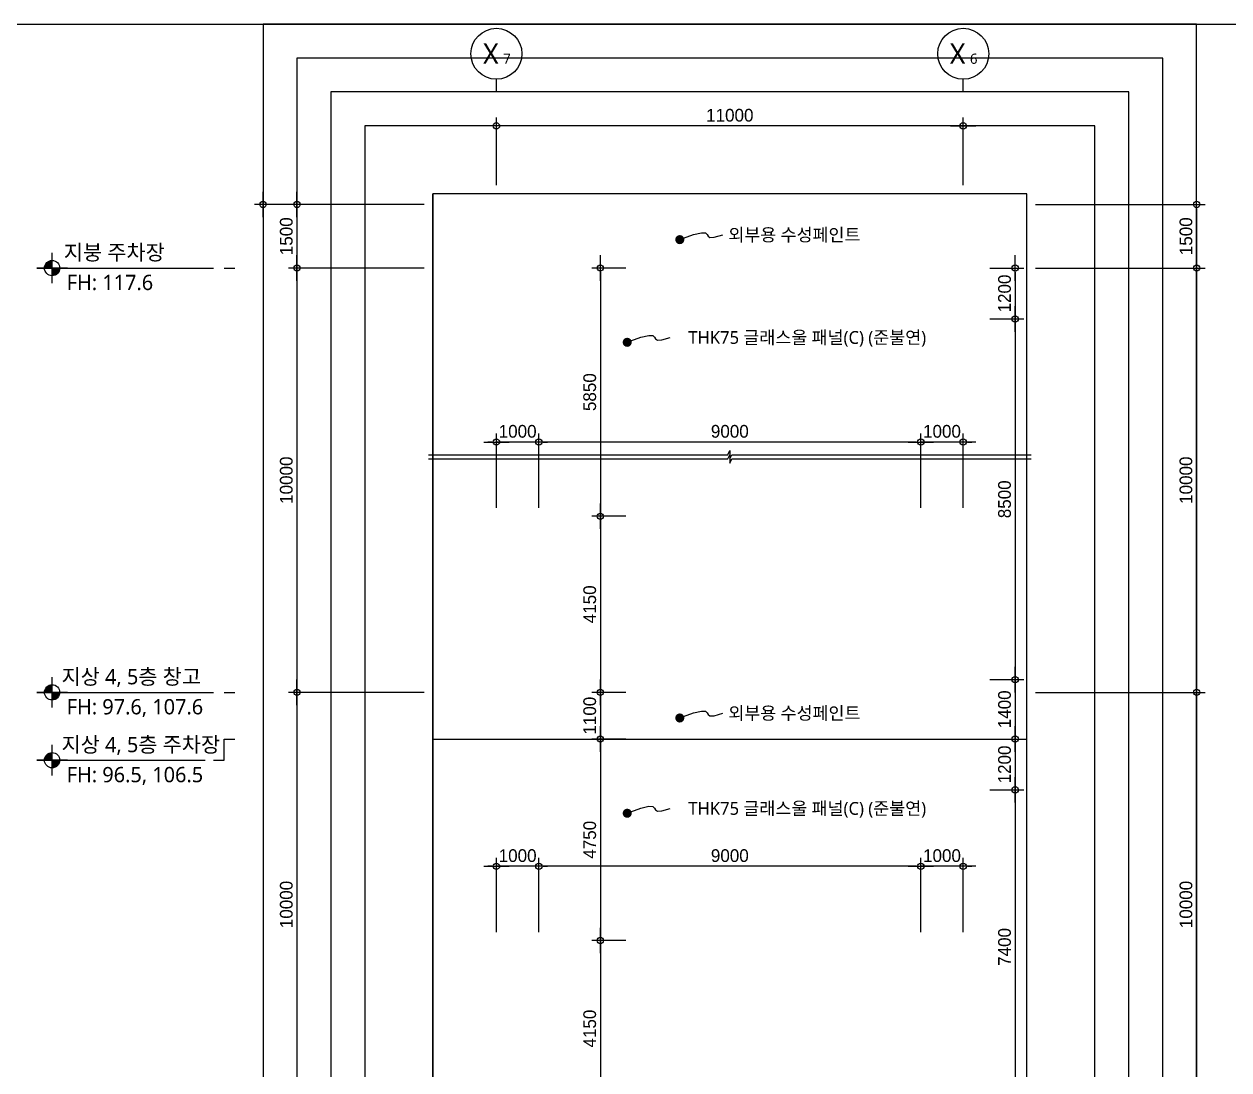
# Model space of a CAD drawing. Header units: millimetres. Extents: x 43197023 to 43466355, y 1341521 to 1420690.
# Drawn here: x 43395993 to 43424384, y 1396041 to 1420690 of the extents above; entities that cross this region are included whole.
import ezdxf
from ezdxf.enums import TextEntityAlignment as Align

# ---------------------------------------------------------------- set-up
doc = ezdxf.new("R2010")
doc.units = ezdxf.units.MM
doc.header["$LTSCALE"] = 1000
doc.header["$MEASUREMENT"] = 0
doc.header["$PDSIZE"] = -10
doc.layers.get('0').update_dxf_attribs({"linetype": 'CONTINUOUS'})
doc.layers.get('Defpoints').update_dxf_attribs({"color": 171, "linetype": 'CONTINUOUS'})
for name, color, linetype in [('cen', 1, 'CONTINUOUS'), ('LED', 7, 'CONTINUOUS'), ('NDIM', 7, 'CONTINUOUS'), ('SYM', 7, 'CONTINUOUS'), ('SYM(AXIS)', 7, 'CONTINUOUS'), ('TEXT(AXIS)', 2, 'CONTINUOUS'), ('TEXT(MIN)', 7, 'CONTINUOUS')]:
    doc.layers.add(name, color=color, linetype=linetype)
doc.styles.add('CGS', font='cgse', dxfattribs={"bigfont": 'cgs'})
doc.styles.add('나눔바른고딕', font='NanumBarunGothic.ttf')
doc.dimstyles.new('NDIM 1200', dxfattribs={"dimscale": 500, "dimtxt": 3, "dimasz": 1, "dimexe": 2, "dimexo": 2, "dimgap": 1, "dimtad": 1, "dimdec": 0, "dimdsep": 46, "dimtxsty": 'CGS', "dimblk": 'DOT0', "dimcen": 1, "dimdle": 8, "dimclrd": 2, "dimclre": 2, "dimclrt": 2, "dimadec": 0, "dimazin": 0, "dimtfac": 1, "dimtdec": 0, "dimtix": 1, "dimtmove": 2, "dimatfit": 3, "dimldrblk": 'DOT0', "dimfxl": 1, "dimtolj": 1, "dimtzin": 0, "dimlwd": -1, "dimlwe": -1, "dimarcsym": 0})

# ---------------------------------------------------------------- blocks, each defined once
blk = doc.blocks.new('A$C19853FC8')
at = {"layer": 'SYM'}
for p, q in [((1800, 0), (1800, 3600)), ((3600, 1800), (0, 1800))]:
    blk.add_line(p, q, dxfattribs=at)
blk.add_circle((1800, 1800), 900, dxfattribs=at)
for points in [[(900, 1800), (1800, 2700), (914, 1959), (1643, 2686)], [(914, 1959), (1643, 2686), (954, 2112), (1492, 2646)], [(954, 2112), (1492, 2646), (1025, 2260), (1346, 2576)], [(1025, 2260), (1346, 2576), (1109, 2378), (1222, 2491)], [(1800, 900), (2700, 1800), (1959, 914), (2686, 1643)], [(1959, 914), (2686, 1643), (2112, 954), (2646, 1492)], [(2112, 954), (2646, 1492), (2260, 1025), (2576, 1346)], [(2260, 1025), (2576, 1346), (2378, 1109), (2491, 1222)]]:
    blk.add_solid(points, dxfattribs=at)
at = {"layer": 'SYM', "linetype": 'Continuous'}
for points in [[(1800, 2700), (1800, 1800), (900, 1800)], [(2700, 1800), (1800, 900), (1800, 1800)]]:
    blk.add_solid(points, dxfattribs=at)
blk = doc.blocks.new('DOT0')
blk.add_line((-3, 0), (3, 0))
at = {"color": 6}
blk.add_circle((0, 0), 0.75, dxfattribs=at)
blk = doc.blocks.new('*D46')
at = {"layer": 'Defpoints', "color": 0, "ltscale": 0.4, "transparency": 16777216}
for p in [(43407123, 1418290), (43407123, 1416690), (43418123, 1416690)]:
    blk.add_point(p, dxfattribs=at)
at = {"layer": 'NDIM', "ltscale": 0.4, "transparency": 16777216}
for p, q in [((43407123, 1416890), (43407123, 1418490)), ((43418123, 1416890), (43418123, 1418490)), ((43418023, 1418290), (43407223, 1418290))]:
    blk.add_line(p, q, dxfattribs=at)
at = {"layer": 'NDIM', "ltscale": 0.4, "transparency": 16777216, "xscale": 100, "yscale": 100, "zscale": 100, "rotation": 180}
blk.add_blockref('DOT0', (43407123, 1418290), dxfattribs=at)
at = {"layer": 'NDIM', "ltscale": 0.4, "transparency": 16777216, "xscale": 100, "yscale": 100, "zscale": 100}
blk.add_blockref('DOT0', (43418123, 1418290), dxfattribs=at)
at = {"layer": 'NDIM', "ltscale": 0.4, "transparency": 16777216, "insert": (43412623, 1418540), "char_height": 300, "attachment_point": 5, "style": 'CGS'}
blk.add_mtext('\\A1;11000', dxfattribs=at)
blk = doc.blocks.new('A$C2F20087E')
at = {"layer": 'SYM(AXIS)'}
blk.add_line((600, 0), (600, 300), dxfattribs=at)
blk.add_circle((600, 900), 600, dxfattribs=at)
blk = doc.blocks.new('*D153')
at = {"layer": 'Defpoints', "color": 0, "ltscale": 0.4, "transparency": 16777216}
for p in [(43405623, 1416440), (43401623, 1373840), (43405623, 1373840)]:
    blk.add_point(p, dxfattribs=at)
at = {"layer": 'NDIM', "ltscale": 0.4, "transparency": 16777216}
for p, q in [((43405423, 1416440), (43401423, 1416440)), ((43401623, 1416340), (43401623, 1373940)), ((43405423, 1373840), (43401423, 1373840))]:
    blk.add_line(p, q, dxfattribs=at)
at = {"layer": 'NDIM', "ltscale": 0.4, "transparency": 16777216, "xscale": 100, "yscale": 100, "zscale": 100}
for p, rotation in [((43401623, 1416440), 90), ((43401623, 1373840), 270)]:
    blk.add_blockref('DOT0', p, dxfattribs=dict(at, rotation=rotation))
at = {"layer": 'NDIM', "ltscale": 0.4, "transparency": 16777216, "insert": (43401373, 1395140), "char_height": 300, "attachment_point": 5, "rotation": 90, "style": 'CGS'}
blk.add_mtext('\\A1;52600', dxfattribs=at)
blk = doc.blocks.new('*D156')
at = {"layer": 'Defpoints', "color": 0, "ltscale": 0.4, "transparency": 16777216}
for p in [(43405623, 1404940), (43402423, 1394940), (43405623, 1394940)]:
    blk.add_point(p, dxfattribs=at)
at = {"layer": 'NDIM', "ltscale": 0.4, "transparency": 16777216}
for p, q in [((43405423, 1404940), (43402223, 1404940)), ((43402423, 1404840), (43402423, 1395040)), ((43405423, 1394940), (43402223, 1394940))]:
    blk.add_line(p, q, dxfattribs=at)
at = {"layer": 'NDIM', "ltscale": 0.4, "transparency": 16777216, "xscale": 100, "yscale": 100, "zscale": 100}
for p, rotation in [((43402423, 1404940), 90), ((43402423, 1394940), 270)]:
    blk.add_blockref('DOT0', p, dxfattribs=dict(at, rotation=rotation))
at = {"layer": 'NDIM', "ltscale": 0.4, "transparency": 16777216, "insert": (43402173, 1399940), "char_height": 300, "attachment_point": 5, "rotation": 90, "style": 'CGS'}
blk.add_mtext('\\A1;10000', dxfattribs=at)
blk = doc.blocks.new('*D157')
at = {"layer": 'Defpoints', "color": 0, "ltscale": 0.4, "transparency": 16777216}
for p in [(43405623, 1414940), (43402423, 1404940), (43405623, 1404940)]:
    blk.add_point(p, dxfattribs=at)
at = {"layer": 'NDIM', "ltscale": 0.4, "transparency": 16777216}
for p, q in [((43405423, 1414940), (43402223, 1414940)), ((43402423, 1414840), (43402423, 1405040)), ((43405423, 1404940), (43402223, 1404940))]:
    blk.add_line(p, q, dxfattribs=at)
at = {"layer": 'NDIM', "ltscale": 0.4, "transparency": 16777216, "xscale": 100, "yscale": 100, "zscale": 100}
for p, rotation in [((43402423, 1414940), 90), ((43402423, 1404940), 270)]:
    blk.add_blockref('DOT0', p, dxfattribs=dict(at, rotation=rotation))
at = {"layer": 'NDIM', "ltscale": 0.4, "transparency": 16777216, "insert": (43402173, 1409940), "char_height": 300, "attachment_point": 5, "rotation": 90, "style": 'CGS'}
blk.add_mtext('\\A1;10000', dxfattribs=at)
blk = doc.blocks.new('*D159')
at = {"layer": 'Defpoints', "color": 0, "ltscale": 0.4, "transparency": 16777216}
for p in [(43405623, 1416440), (43402423, 1414940), (43405623, 1414940)]:
    blk.add_point(p, dxfattribs=at)
at = {"layer": 'NDIM', "ltscale": 0.4, "transparency": 16777216}
for p, q in [((43405423, 1416440), (43402223, 1416440)), ((43402423, 1416340), (43402423, 1415040)), ((43405423, 1414940), (43402223, 1414940))]:
    blk.add_line(p, q, dxfattribs=at)
at = {"layer": 'NDIM', "ltscale": 0.4, "transparency": 16777216, "xscale": 100, "yscale": 100, "zscale": 100}
for p, rotation in [((43402423, 1416440), 90), ((43402423, 1414940), 270)]:
    blk.add_blockref('DOT0', p, dxfattribs=dict(at, rotation=rotation))
at = {"layer": 'NDIM', "ltscale": 0.4, "transparency": 16777216, "insert": (43402173, 1415690), "char_height": 300, "attachment_point": 5, "rotation": 90, "style": 'CGS'}
blk.add_mtext('\\A1;1500', dxfattribs=at)
blk = doc.blocks.new('*D216')
at = {"layer": 'Defpoints', "color": 0, "ltscale": 0.4, "transparency": 16777216}
for p in [(43408123, 1400840), (43408123, 1399090), (43417123, 1399090)]:
    blk.add_point(p, dxfattribs=at)
at = {"layer": 'NDIM', "ltscale": 0.4, "transparency": 16777216}
for p, q in [((43408123, 1399290), (43408123, 1401040)), ((43417023, 1400840), (43408223, 1400840)), ((43417123, 1399290), (43417123, 1401040))]:
    blk.add_line(p, q, dxfattribs=at)
at = {"layer": 'NDIM', "ltscale": 0.4, "transparency": 16777216, "xscale": 100, "yscale": 100, "zscale": 100, "rotation": 180}
blk.add_blockref('DOT0', (43408123, 1400840), dxfattribs=at)
at = {"layer": 'NDIM', "ltscale": 0.4, "transparency": 16777216, "xscale": 100, "yscale": 100, "zscale": 100}
blk.add_blockref('DOT0', (43417123, 1400840), dxfattribs=at)
at = {"layer": 'NDIM', "ltscale": 0.4, "transparency": 16777216, "insert": (43412623, 1401090), "char_height": 300, "attachment_point": 5, "style": 'CGS'}
blk.add_mtext('\\A1;9000', dxfattribs=at)
blk = doc.blocks.new('*D217')
at = {"layer": 'Defpoints', "color": 0, "ltscale": 0.4, "transparency": 16777216}
for p in [(43417123, 1400840), (43417123, 1399090), (43418123, 1399090)]:
    blk.add_point(p, dxfattribs=at)
at = {"layer": 'NDIM', "ltscale": 0.4, "transparency": 16777216}
for p, q in [((43417023, 1400840), (43416923, 1400840)), ((43417123, 1399290), (43417123, 1401040)), ((43418123, 1400840), (43417123, 1400840)), ((43418123, 1399290), (43418123, 1401040)), ((43418223, 1400840), (43418323, 1400840))]:
    blk.add_line(p, q, dxfattribs=at)
at = {"layer": 'NDIM', "ltscale": 0.4, "transparency": 16777216, "xscale": 100, "yscale": 100, "zscale": 100}
blk.add_blockref('DOT0', (43417123, 1400840), dxfattribs=at)
at = {"layer": 'NDIM', "ltscale": 0.4, "transparency": 16777216, "xscale": 100, "yscale": 100, "zscale": 100, "rotation": 180}
blk.add_blockref('DOT0', (43418123, 1400840), dxfattribs=at)
at = {"layer": 'NDIM', "ltscale": 0.4, "transparency": 16777216, "insert": (43417623, 1401090), "char_height": 300, "attachment_point": 5, "style": 'CGS'}
blk.add_mtext('\\A1;1000', dxfattribs=at)
blk = doc.blocks.new('*D218')
at = {"layer": 'Defpoints', "color": 0, "ltscale": 0.4, "transparency": 16777216}
for p in [(43407123, 1400840), (43407123, 1399090), (43408123, 1399090)]:
    blk.add_point(p, dxfattribs=at)
at = {"layer": 'NDIM', "ltscale": 0.4, "transparency": 16777216}
for p, q in [((43407023, 1400840), (43406923, 1400840)), ((43407123, 1399290), (43407123, 1401040)), ((43408123, 1400840), (43407123, 1400840)), ((43408123, 1399290), (43408123, 1401040)), ((43408223, 1400840), (43408323, 1400840))]:
    blk.add_line(p, q, dxfattribs=at)
at = {"layer": 'NDIM', "ltscale": 0.4, "transparency": 16777216, "xscale": 100, "yscale": 100, "zscale": 100}
blk.add_blockref('DOT0', (43407123, 1400840), dxfattribs=at)
at = {"layer": 'NDIM', "ltscale": 0.4, "transparency": 16777216, "xscale": 100, "yscale": 100, "zscale": 100, "rotation": 180}
blk.add_blockref('DOT0', (43408123, 1400840), dxfattribs=at)
at = {"layer": 'NDIM', "ltscale": 0.4, "transparency": 16777216, "insert": (43407623, 1401090), "char_height": 300, "attachment_point": 5, "style": 'CGS'}
blk.add_mtext('\\A1;1000', dxfattribs=at)
blk = doc.blocks.new('*D219')
at = {"layer": 'Defpoints', "color": 0, "ltscale": 0.4, "transparency": 16777216}
for p in [(43410373, 1399090), (43409573, 1394940), (43410373, 1394940)]:
    blk.add_point(p, dxfattribs=at)
at = {"layer": 'NDIM', "ltscale": 0.4, "transparency": 16777216}
for p, q in [((43410173, 1399090), (43409373, 1399090)), ((43409573, 1398990), (43409573, 1395040)), ((43410173, 1394940), (43409373, 1394940))]:
    blk.add_line(p, q, dxfattribs=at)
at = {"layer": 'NDIM', "ltscale": 0.4, "transparency": 16777216, "xscale": 100, "yscale": 100, "zscale": 100}
for p, rotation in [((43409573, 1399090), 90), ((43409573, 1394940), 270)]:
    blk.add_blockref('DOT0', p, dxfattribs=dict(at, rotation=rotation))
at = {"layer": 'NDIM', "ltscale": 0.4, "transparency": 16777216, "insert": (43409323, 1397015), "char_height": 300, "attachment_point": 5, "rotation": 90, "style": 'CGS'}
blk.add_mtext('\\A1;4150', dxfattribs=at)
blk = doc.blocks.new('*D220')
at = {"layer": 'Defpoints', "color": 0, "ltscale": 0.4, "transparency": 16777216}
for p in [(43410373, 1403840), (43409573, 1399090), (43410373, 1399090)]:
    blk.add_point(p, dxfattribs=at)
at = {"layer": 'NDIM', "ltscale": 0.4, "transparency": 16777216}
for p, q in [((43410173, 1403840), (43409373, 1403840)), ((43409573, 1403740), (43409573, 1399190)), ((43410173, 1399090), (43409373, 1399090))]:
    blk.add_line(p, q, dxfattribs=at)
at = {"layer": 'NDIM', "ltscale": 0.4, "transparency": 16777216, "xscale": 100, "yscale": 100, "zscale": 100}
for p, rotation in [((43409573, 1403840), 90), ((43409573, 1399090), 270)]:
    blk.add_blockref('DOT0', p, dxfattribs=dict(at, rotation=rotation))
at = {"layer": 'NDIM', "ltscale": 0.4, "transparency": 16777216, "insert": (43409323, 1401465), "char_height": 300, "attachment_point": 5, "rotation": 90, "style": 'CGS'}
blk.add_mtext('\\A1;4750', dxfattribs=at)
blk = doc.blocks.new('*D222')
at = {"layer": 'Defpoints', "color": 0, "ltscale": 0.4, "transparency": 16777216}
for p in [(43408123, 1410840), (43408123, 1409090), (43417123, 1409090)]:
    blk.add_point(p, dxfattribs=at)
at = {"layer": 'NDIM', "ltscale": 0.4, "transparency": 16777216}
for p, q in [((43408123, 1409290), (43408123, 1411040)), ((43417023, 1410840), (43408223, 1410840)), ((43417123, 1409290), (43417123, 1411040))]:
    blk.add_line(p, q, dxfattribs=at)
at = {"layer": 'NDIM', "ltscale": 0.4, "transparency": 16777216, "xscale": 100, "yscale": 100, "zscale": 100, "rotation": 180}
blk.add_blockref('DOT0', (43408123, 1410840), dxfattribs=at)
at = {"layer": 'NDIM', "ltscale": 0.4, "transparency": 16777216, "xscale": 100, "yscale": 100, "zscale": 100}
blk.add_blockref('DOT0', (43417123, 1410840), dxfattribs=at)
at = {"layer": 'NDIM', "ltscale": 0.4, "transparency": 16777216, "insert": (43412623, 1411090), "char_height": 300, "attachment_point": 5, "style": 'CGS'}
blk.add_mtext('\\A1;9000', dxfattribs=at)
blk = doc.blocks.new('*D223')
at = {"layer": 'Defpoints', "color": 0, "ltscale": 0.4, "transparency": 16777216}
for p in [(43417123, 1410840), (43417123, 1409090), (43418123, 1409090)]:
    blk.add_point(p, dxfattribs=at)
at = {"layer": 'NDIM', "ltscale": 0.4, "transparency": 16777216}
for p, q in [((43417023, 1410840), (43416923, 1410840)), ((43417123, 1409290), (43417123, 1411040)), ((43418123, 1410840), (43417123, 1410840)), ((43418123, 1409290), (43418123, 1411040)), ((43418223, 1410840), (43418323, 1410840))]:
    blk.add_line(p, q, dxfattribs=at)
at = {"layer": 'NDIM', "ltscale": 0.4, "transparency": 16777216, "xscale": 100, "yscale": 100, "zscale": 100}
blk.add_blockref('DOT0', (43417123, 1410840), dxfattribs=at)
at = {"layer": 'NDIM', "ltscale": 0.4, "transparency": 16777216, "xscale": 100, "yscale": 100, "zscale": 100, "rotation": 180}
blk.add_blockref('DOT0', (43418123, 1410840), dxfattribs=at)
at = {"layer": 'NDIM', "ltscale": 0.4, "transparency": 16777216, "insert": (43417623, 1411090), "char_height": 300, "attachment_point": 5, "style": 'CGS'}
blk.add_mtext('\\A1;1000', dxfattribs=at)
blk = doc.blocks.new('*D224')
at = {"layer": 'Defpoints', "color": 0, "ltscale": 0.4, "transparency": 16777216}
for p in [(43407123, 1410840), (43407123, 1409090), (43408123, 1409090)]:
    blk.add_point(p, dxfattribs=at)
at = {"layer": 'NDIM', "ltscale": 0.4, "transparency": 16777216}
for p, q in [((43407023, 1410840), (43406923, 1410840)), ((43407123, 1409290), (43407123, 1411040)), ((43408123, 1410840), (43407123, 1410840)), ((43408123, 1409290), (43408123, 1411040)), ((43408223, 1410840), (43408323, 1410840))]:
    blk.add_line(p, q, dxfattribs=at)
at = {"layer": 'NDIM', "ltscale": 0.4, "transparency": 16777216, "xscale": 100, "yscale": 100, "zscale": 100}
blk.add_blockref('DOT0', (43407123, 1410840), dxfattribs=at)
at = {"layer": 'NDIM', "ltscale": 0.4, "transparency": 16777216, "xscale": 100, "yscale": 100, "zscale": 100, "rotation": 180}
blk.add_blockref('DOT0', (43408123, 1410840), dxfattribs=at)
at = {"layer": 'NDIM', "ltscale": 0.4, "transparency": 16777216, "insert": (43407623, 1411090), "char_height": 300, "attachment_point": 5, "style": 'CGS'}
blk.add_mtext('\\A1;1000', dxfattribs=at)
blk = doc.blocks.new('*D225')
at = {"layer": 'Defpoints', "color": 0, "ltscale": 0.4, "transparency": 16777216}
for p in [(43410373, 1409090), (43409573, 1404940), (43410373, 1404940)]:
    blk.add_point(p, dxfattribs=at)
at = {"layer": 'NDIM', "ltscale": 0.4, "transparency": 16777216}
for p, q in [((43410173, 1409090), (43409373, 1409090)), ((43409573, 1408990), (43409573, 1405040)), ((43410173, 1404940), (43409373, 1404940))]:
    blk.add_line(p, q, dxfattribs=at)
at = {"layer": 'NDIM', "ltscale": 0.4, "transparency": 16777216, "xscale": 100, "yscale": 100, "zscale": 100}
for p, rotation in [((43409573, 1409090), 90), ((43409573, 1404940), 270)]:
    blk.add_blockref('DOT0', p, dxfattribs=dict(at, rotation=rotation))
at = {"layer": 'NDIM', "ltscale": 0.4, "transparency": 16777216, "insert": (43409323, 1407015), "char_height": 300, "attachment_point": 5, "rotation": 90, "style": 'CGS'}
blk.add_mtext('\\A1;4150', dxfattribs=at)
blk = doc.blocks.new('*D226')
at = {"layer": 'Defpoints', "color": 0, "ltscale": 0.4, "transparency": 16777216}
for p in [(43410373, 1414940), (43409573, 1409090), (43410373, 1409090)]:
    blk.add_point(p, dxfattribs=at)
at = {"layer": 'NDIM', "ltscale": 0.4, "transparency": 16777216}
for p, q in [((43410173, 1414940), (43409373, 1414940)), ((43409573, 1414840), (43409573, 1409190)), ((43410173, 1409090), (43409373, 1409090))]:
    blk.add_line(p, q, dxfattribs=at)
at = {"layer": 'NDIM', "ltscale": 0.4, "transparency": 16777216, "xscale": 100, "yscale": 100, "zscale": 100}
for p, rotation in [((43409573, 1414940), 90), ((43409573, 1409090), 270)]:
    blk.add_blockref('DOT0', p, dxfattribs=dict(at, rotation=rotation))
at = {"layer": 'NDIM', "ltscale": 0.4, "transparency": 16777216, "insert": (43409323, 1412015), "char_height": 300, "attachment_point": 5, "rotation": 90, "style": 'CGS'}
blk.add_mtext('\\A1;5850', dxfattribs=at)
blk = doc.blocks.new('*D227')
at = {"layer": 'Defpoints', "color": 0, "ltscale": 0.4, "transparency": 16777216}
for p in [(43410373, 1404940), (43409573, 1403840), (43410373, 1403840)]:
    blk.add_point(p, dxfattribs=at)
at = {"layer": 'NDIM', "ltscale": 0.4, "transparency": 16777216}
for p, q in [((43410173, 1404940), (43409373, 1404940)), ((43409573, 1404840), (43409573, 1403940)), ((43410173, 1403840), (43409373, 1403840))]:
    blk.add_line(p, q, dxfattribs=at)
at = {"layer": 'NDIM', "ltscale": 0.4, "transparency": 16777216, "xscale": 100, "yscale": 100, "zscale": 100}
for p, rotation in [((43409573, 1404940), 90), ((43409573, 1403840), 270)]:
    blk.add_blockref('DOT0', p, dxfattribs=dict(at, rotation=rotation))
at = {"layer": 'NDIM', "ltscale": 0.4, "transparency": 16777216, "insert": (43409323, 1404390), "char_height": 300, "attachment_point": 5, "rotation": 90, "style": 'CGS'}
blk.add_mtext('\\A1;1100', dxfattribs=at)
blk = doc.blocks.new('*D230')
at = {"layer": 'Defpoints', "color": 0, "ltscale": 0.4, "transparency": 16777216}
for p in [(43419623, 1404940), (43419623, 1394940), (43423623, 1394940)]:
    blk.add_point(p, dxfattribs=at)
at = {"layer": 'NDIM', "ltscale": 0.4, "transparency": 16777216}
for p, q in [((43419823, 1404940), (43423823, 1404940)), ((43423623, 1404840), (43423623, 1395040)), ((43419823, 1394940), (43423823, 1394940))]:
    blk.add_line(p, q, dxfattribs=at)
at = {"layer": 'NDIM', "ltscale": 0.4, "transparency": 16777216, "xscale": 100, "yscale": 100, "zscale": 100}
for p, rotation in [((43423623, 1404940), 90), ((43423623, 1394940), 270)]:
    blk.add_blockref('DOT0', p, dxfattribs=dict(at, rotation=rotation))
at = {"layer": 'NDIM', "ltscale": 0.4, "transparency": 16777216, "insert": (43423373, 1399940), "char_height": 300, "attachment_point": 5, "rotation": 90, "style": 'CGS'}
blk.add_mtext('\\A1;10000', dxfattribs=at)
blk = doc.blocks.new('*D231')
at = {"layer": 'Defpoints', "color": 0, "ltscale": 0.4, "transparency": 16777216}
for p in [(43419623, 1414940), (43419623, 1404940), (43423623, 1404940)]:
    blk.add_point(p, dxfattribs=at)
at = {"layer": 'NDIM', "ltscale": 0.4, "transparency": 16777216}
for p, q in [((43419823, 1414940), (43423823, 1414940)), ((43423623, 1414840), (43423623, 1405040)), ((43419823, 1404940), (43423823, 1404940))]:
    blk.add_line(p, q, dxfattribs=at)
at = {"layer": 'NDIM', "ltscale": 0.4, "transparency": 16777216, "xscale": 100, "yscale": 100, "zscale": 100}
for p, rotation in [((43423623, 1414940), 90), ((43423623, 1404940), 270)]:
    blk.add_blockref('DOT0', p, dxfattribs=dict(at, rotation=rotation))
at = {"layer": 'NDIM', "ltscale": 0.4, "transparency": 16777216, "insert": (43423373, 1409940), "char_height": 300, "attachment_point": 5, "rotation": 90, "style": 'CGS'}
blk.add_mtext('\\A1;10000', dxfattribs=at)
blk = doc.blocks.new('*D233')
at = {"layer": 'Defpoints', "color": 0, "ltscale": 0.4, "transparency": 16777216}
for p in [(43419623, 1416440), (43419623, 1414940), (43423623, 1414940)]:
    blk.add_point(p, dxfattribs=at)
at = {"layer": 'NDIM', "ltscale": 0.4, "transparency": 16777216}
for p, q in [((43419823, 1416440), (43423823, 1416440)), ((43423623, 1416340), (43423623, 1415040)), ((43419823, 1414940), (43423823, 1414940))]:
    blk.add_line(p, q, dxfattribs=at)
at = {"layer": 'NDIM', "ltscale": 0.4, "transparency": 16777216, "xscale": 100, "yscale": 100, "zscale": 100}
for p, rotation in [((43423623, 1416440), 90), ((43423623, 1414940), 270)]:
    blk.add_blockref('DOT0', p, dxfattribs=dict(at, rotation=rotation))
at = {"layer": 'NDIM', "ltscale": 0.4, "transparency": 16777216, "insert": (43423373, 1415690), "char_height": 300, "attachment_point": 5, "rotation": 90, "style": 'CGS'}
blk.add_mtext('\\A1;1500', dxfattribs=at)
blk = doc.blocks.new('*D252')
at = {"layer": 'Defpoints', "color": 0, "ltscale": 0.4, "transparency": 16777216}
for p in [(43418548, 1405240), (43418548, 1403840), (43419348, 1403840)]:
    blk.add_point(p, dxfattribs=at)
at = {"layer": 'NDIM', "ltscale": 0.4, "transparency": 16777216}
for p, q in [((43418748, 1405240), (43419548, 1405240)), ((43419348, 1405140), (43419348, 1403940)), ((43418748, 1403840), (43419548, 1403840))]:
    blk.add_line(p, q, dxfattribs=at)
at = {"layer": 'NDIM', "ltscale": 0.4, "transparency": 16777216, "xscale": 100, "yscale": 100, "zscale": 100}
for p, rotation in [((43419348, 1405240), 90), ((43419348, 1403840), 270)]:
    blk.add_blockref('DOT0', p, dxfattribs=dict(at, rotation=rotation))
at = {"layer": 'NDIM', "ltscale": 0.4, "transparency": 16777216, "insert": (43419098, 1404540), "char_height": 300, "attachment_point": 5, "rotation": 90, "style": 'CGS'}
blk.add_mtext('\\A1;1400', dxfattribs=at)
blk = doc.blocks.new('*D253')
at = {"layer": 'Defpoints', "color": 0, "ltscale": 0.4, "transparency": 16777216}
for p in [(43418548, 1413740), (43418548, 1405240), (43419348, 1405240)]:
    blk.add_point(p, dxfattribs=at)
at = {"layer": 'NDIM', "ltscale": 0.4, "transparency": 16777216}
for p, q in [((43418748, 1413740), (43419548, 1413740)), ((43419348, 1413640), (43419348, 1405340)), ((43418748, 1405240), (43419548, 1405240))]:
    blk.add_line(p, q, dxfattribs=at)
at = {"layer": 'NDIM', "ltscale": 0.4, "transparency": 16777216, "xscale": 100, "yscale": 100, "zscale": 100}
for p, rotation in [((43419348, 1413740), 90), ((43419348, 1405240), 270)]:
    blk.add_blockref('DOT0', p, dxfattribs=dict(at, rotation=rotation))
at = {"layer": 'NDIM', "ltscale": 0.4, "transparency": 16777216, "insert": (43419098, 1409490), "char_height": 300, "attachment_point": 5, "rotation": 90, "style": 'CGS'}
blk.add_mtext('\\A1;8500', dxfattribs=at)
blk = doc.blocks.new('*D254')
at = {"layer": 'Defpoints', "color": 0, "ltscale": 0.4, "transparency": 16777216}
for p in [(43418548, 1414940), (43418548, 1413740), (43419348, 1413740)]:
    blk.add_point(p, dxfattribs=at)
at = {"layer": 'NDIM', "ltscale": 0.4, "transparency": 16777216}
for p, q in [((43418748, 1414940), (43419548, 1414940)), ((43419348, 1414840), (43419348, 1413840)), ((43418748, 1413740), (43419548, 1413740))]:
    blk.add_line(p, q, dxfattribs=at)
at = {"layer": 'NDIM', "ltscale": 0.4, "transparency": 16777216, "xscale": 100, "yscale": 100, "zscale": 100}
for p, rotation in [((43419348, 1414940), 90), ((43419348, 1413740), 270)]:
    blk.add_blockref('DOT0', p, dxfattribs=dict(at, rotation=rotation))
at = {"layer": 'NDIM', "ltscale": 0.4, "transparency": 16777216, "insert": (43419098, 1414340), "char_height": 300, "attachment_point": 5, "rotation": 90, "style": 'CGS'}
blk.add_mtext('\\A1;1200', dxfattribs=at)
blk = doc.blocks.new('*D256')
at = {"layer": 'Defpoints', "color": 0, "ltscale": 0.4, "transparency": 16777216}
for p in [(43418548, 1402640), (43418548, 1395240), (43419348, 1395240)]:
    blk.add_point(p, dxfattribs=at)
at = {"layer": 'NDIM', "ltscale": 0.4, "transparency": 16777216}
for p, q in [((43418748, 1402640), (43419548, 1402640)), ((43419348, 1402540), (43419348, 1395340)), ((43418748, 1395240), (43419548, 1395240))]:
    blk.add_line(p, q, dxfattribs=at)
at = {"layer": 'NDIM', "ltscale": 0.4, "transparency": 16777216, "xscale": 100, "yscale": 100, "zscale": 100}
for p, rotation in [((43419348, 1402640), 90), ((43419348, 1395240), 270)]:
    blk.add_blockref('DOT0', p, dxfattribs=dict(at, rotation=rotation))
at = {"layer": 'NDIM', "ltscale": 0.4, "transparency": 16777216, "insert": (43419098, 1398940), "char_height": 300, "attachment_point": 5, "rotation": 90, "style": 'CGS'}
blk.add_mtext('\\A1;7400', dxfattribs=at)
blk = doc.blocks.new('*D257')
at = {"layer": 'Defpoints', "color": 0, "ltscale": 0.4, "transparency": 16777216}
for p in [(43418548, 1403840), (43418548, 1402640), (43419348, 1402640)]:
    blk.add_point(p, dxfattribs=at)
at = {"layer": 'NDIM', "ltscale": 0.4, "transparency": 16777216}
for p, q in [((43418748, 1403840), (43419548, 1403840)), ((43419348, 1403740), (43419348, 1402740)), ((43418748, 1402640), (43419548, 1402640))]:
    blk.add_line(p, q, dxfattribs=at)
at = {"layer": 'NDIM', "ltscale": 0.4, "transparency": 16777216, "xscale": 100, "yscale": 100, "zscale": 100}
for p, rotation in [((43419348, 1403840), 90), ((43419348, 1402640), 270)]:
    blk.add_blockref('DOT0', p, dxfattribs=dict(at, rotation=rotation))
at = {"layer": 'NDIM', "ltscale": 0.4, "transparency": 16777216, "insert": (43419098, 1403240), "char_height": 300, "attachment_point": 5, "rotation": 90, "style": 'CGS'}
blk.add_mtext('\\A1;1200', dxfattribs=at)

msp = doc.modelspace()

# ---------------------------------------------------------------- hatches: boundary and pattern name
at = {"layer": 'LED'}
h = msp.add_hatch(color=256, dxfattribs=at)
h.dxf.hatch_style = 1
edge = h.paths.add_edge_path()
edge.add_arc((43411444.2, 1415609.9), 108, 180, 540, ccw=False)
h = msp.add_hatch(color=256, dxfattribs=at)
h.dxf.hatch_style = 1
edge = h.paths.add_edge_path()
edge.add_arc((43410205.2, 1413190.3), 108, 180, 540, ccw=False)
h = msp.add_hatch(color=256, dxfattribs=at)
h.dxf.hatch_style = 1
edge = h.paths.add_edge_path()
edge.add_arc((43411444.2, 1404335.9), 108, 180, 540, ccw=False)
h = msp.add_hatch(color=256, dxfattribs=at)
h.dxf.hatch_style = 1
edge = h.paths.add_edge_path()
edge.add_arc((43410205.2, 1402090.3), 108, 180, 540, ccw=False)

# ---------------------------------------------------------------- linework, layer by layer
at = {"ltscale": 10000}
for points in [[(43411444.2, 1415609.9), (43411764.1, 1415728), (43411952.5, 1415773.7), (43412047.7, 1415768.5), (43412087.7, 1415733.7), (43412110.7, 1415690.5), (43412154.7, 1415660.3), (43412257.8, 1415664.3), (43412458.2, 1415723.9)], [(43410205.2, 1413190.3), (43410525.1, 1413308.3), (43410713.5, 1413354.1), (43410808.7, 1413348.9), (43410848.7, 1413314.1), (43410871.7, 1413270.9), (43410915.7, 1413240.7), (43411018.8, 1413244.7), (43411219.2, 1413304.3)], [(43411444.2, 1404335.9), (43411764.1, 1404454), (43411952.5, 1404499.7), (43412047.7, 1404494.5), (43412087.7, 1404459.7), (43412110.7, 1404416.5), (43412154.7, 1404386.3), (43412257.8, 1404390.3), (43412458.2, 1404449.9)], [(43410205.2, 1402090.3), (43410525.1, 1402208.3), (43410713.5, 1402254.1), (43410808.7, 1402248.9), (43410848.7, 1402214.1), (43410871.7, 1402170.9), (43410915.7, 1402140.7), (43411018.8, 1402144.7), (43411219.2, 1402204.3)]]:
    msp.add_lwpolyline(points, dxfattribs=at)
at = {"layer": 'cen', "ltscale": 10000}
msp.add_line((43405623.4, 1403840.2), (43419623.4, 1403840.2), dxfattribs=at)
msp.add_line((43405623.4, 1403840.2), (43419623.4, 1403840.2), dxfattribs=at)
at = {"layer": 'Defpoints', "ltscale": 10000}
for points in [[(43425223.4, 1349690.2), (43369823.4, 1349690.2), (43369823.4, 1420690.2), (43425223.4, 1420690.2)], [(43401623.4, 1349690.2), (43423623.4, 1349690.2), (43423623.4, 1420690.2), (43401623.4, 1420690.2)], [(43402423.4, 1350490.2), (43422823.4, 1350490.2), (43422823.4, 1419890.2), (43402423.4, 1419890.2)], [(43403223.4, 1351290.2), (43422023.4, 1351290.2), (43422023.4, 1419090.2), (43403223.4, 1419090.2)], [(43404023.4, 1352090.2), (43421223.4, 1352090.2), (43421223.4, 1418290.2), (43404023.4, 1418290.2)], [(43405623.4, 1352090.2), (43419623.4, 1352090.2), (43419623.4, 1416690.2), (43405623.4, 1416690.2)]]:
    msp.add_lwpolyline(points, close=True, dxfattribs=at)
at = {"layer": 'SYM', "ltscale": 1000}
for p, q in [((43396292.9, 1414940.2), (43400452.9, 1414940.2)), ((43400705.5, 1414940.2), (43400958.1, 1414940.2)), ((43396292.9, 1404940.2), (43400452.9, 1404940.2)), ((43400705.5, 1404940.2), (43400958.1, 1404940.2)), ((43400705.5, 1403840.2), (43400958.1, 1403840.2)), ((43396292.9, 1403340.2), (43400257.9, 1403340.2))]:
    msp.add_line(p, q, dxfattribs=at)
at = {"layer": 'SYM', "color": 8}
for points in [[(43405623.4, 1370940.2), (43405623.5, 1386740.2), (43405523.4, 1386790.2), (43405723.4, 1386790.2), (43405623.4, 1386840.2), (43405623.4, 1416690.2)], [(43419623.4, 1370940.2), (43419623.5, 1386740.2), (43419523.4, 1386790.2), (43419723.4, 1386790.2), (43419623.4, 1386840.2), (43419623.4, 1416690.2)], [(43405523.4, 1410540.1), (43412573.4, 1410540.1), (43412623.4, 1410640.2), (43412623.4, 1410440.2), (43412673.4, 1410540.2), (43419723.4, 1410540.2)], [(43405523.4, 1410440.1), (43412573.4, 1410440.1), (43412623.4, 1410540.2), (43412623.4, 1410340.2), (43412673.4, 1410440.2), (43419723.4, 1410440.2)]]:
    msp.add_lwpolyline(points, dxfattribs=at)
at = {"layer": 'SYM', "ltscale": 1000}
msp.add_lwpolyline([(43400452.9, 1403340.2), (43400705.5, 1403340.2), (43400705.5, 1403840.2)], dxfattribs=at)

# ---------------------------------------------------------------- block references
for p in [(43406523.4, 1419090.2), (43417523.4, 1419090.2)]:
    msp.add_blockref('A$C2F20087E', p)
at = {"ltscale": 1000, "xscale": 0.2, "yscale": 0.2, "zscale": 0.2}
for p in [(43396292.9, 1414580.2), (43396292.9, 1404580.2), (43396292.9, 1402980.2)]:
    msp.add_blockref('A$C19853FC8', p, dxfattribs=at)

# ---------------------------------------------------------------- texts
at = {"layer": 'TEXT(AXIS)', "style": '나눔바른고딕'}
for s, height, p in [('X', 480, (43406991.7, 1419994.1)), ('X', 480, (43417991.7, 1419994.1)), ('7', 240, (43407371, 1419874.2)), ('6', 240, (43418371, 1419874.2))]:
    msp.add_text(s, height=height, dxfattribs=at).set_placement(p, align=Align.MIDDLE)
for s, p in [('지붕 주차장', (43396929.1, 1415129.1)), ('FH: 117.6', (43396997.5, 1414421.1)), ('지상 4, 5층 창고', (43396875.1, 1405129.1)), ('FH: 97.6, 107.6', (43396997.5, 1404421.1)), ('지상 4, 5층 주차장', (43396875.1, 1403529.1)), ('FH: 96.5, 106.5', (43396997.5, 1402821.1))]:
    msp.add_text(s, height=360, dxfattribs=at).set_placement(p)
at = {"layer": 'TEXT(MIN)', "style": '나눔바른고딕'}
for s, p in [('외부용 수성페인트', (43415701.8, 1415723.9)), ('THK75 글래스울 패널(C) (준불연)', (43417249.8, 1413304.3)), ('외부용 수성페인트', (43415701.8, 1404449.9)), ('THK75 글래스울 패널(C) (준불연)', (43417249.8, 1402204.3))]:
    msp.add_text(s, height=300, dxfattribs=at).set_placement(p, align=Align.MIDDLE_RIGHT)

# ---------------------------------------------------------------- dimensions: what is measured, and where the dimension line sits
at = {"layer": 'NDIM', "ltscale": 0.4}
for base, p1, p2, angle, picture, middle in [((43407123.4, 1418290.2), (43418123.4, 1416690.2), (43407123.4, 1416690.2), 180, '*D46', (43412623.4, 1418540.2)), ((43402423.4, 1414940.2), (43405623.4, 1416440.2), (43405623.4, 1414940.2), 90, '*D159', (43402173.4, 1415690.2)), ((43423623.4, 1414940.2), (43419623.4, 1416440.2), (43419623.4, 1414940.2), 90, '*D233', (43423373.4, 1415690.2)), ((43402423.4, 1404940.2), (43405623.4, 1414940.2), (43405623.4, 1404940.2), 270, '*D157', (43402173.4, 1409940.2)), ((43409573.4, 1409090.2), (43410373.4, 1414940.2), (43410373.4, 1409090.2), 90, '*D226', (43409323.4, 1412015.2)), ((43419348.4, 1413740.2), (43418548.4, 1414940.2), (43418548.4, 1413740.2), 90, '*D254', (43419098.4, 1414340.2)), ((43423623.4, 1404940.2), (43419623.4, 1414940.2), (43419623.4, 1404940.2), 270, '*D231', (43423373.4, 1409940.2)), ((43419348.4, 1405240.2), (43418548.4, 1413740.2), (43418548.4, 1405240.2), 90, '*D253', (43419098.4, 1409490.2)), ((43407123.4, 1410840.2), (43408123.3, 1409090.2), (43407123.4, 1409090.2), 180, '*D224', (43407623.3, 1411090.2)), ((43408123.3, 1410840.2), (43417123.3, 1409090.2), (43408123.3, 1409090.2), 180, '*D222', (43412623.3, 1411090.2)), ((43417123.3, 1410840.2), (43418123.3, 1409090.2), (43417123.3, 1409090.2), 180, '*D223', (43417623.3, 1411090.2)), ((43409573.4, 1404940.2), (43410373.4, 1409090.2), (43410373.4, 1404940.2), 90, '*D225', (43409323.4, 1407015.2)), ((43419348.4, 1403840.2), (43418548.4, 1405240.2), (43418548.4, 1403840.2), 90, '*D252', (43419098.4, 1404540.2)), ((43402423.4, 1394940.2), (43405623.4, 1404940.2), (43405623.4, 1394940.2), 270, '*D156', (43402173.4, 1399940.2)), ((43409573.3, 1403840.2), (43410373.3, 1404940.1), (43410373.3, 1403840.2), 90, '*D227', (43409323.3, 1404390.1)), ((43423623.4, 1394940.2), (43419623.4, 1404940.2), (43419623.4, 1394940.2), 270, '*D230', (43423373.4, 1399940.2)), ((43409573.4, 1399090.2), (43410373.4, 1403840.2), (43410373.4, 1399090.2), 90, '*D220', (43409323.4, 1401465.2)), ((43419348.4, 1402640.2), (43418548.4, 1403840.2), (43418548.4, 1402640.2), 90, '*D257', (43419098.4, 1403240.2)), ((43419348.4, 1395240.2), (43418548.4, 1402640.2), (43418548.4, 1395240.2), 90, '*D256', (43419098.4, 1398940.2)), ((43407123.4, 1400840.2), (43408123.4, 1399090.2), (43407123.4, 1399090.2), 180, '*D218', (43407623.4, 1401090.2)), ((43408123.4, 1400840.2), (43417123.4, 1399090.2), (43408123.4, 1399090.2), 180, '*D216', (43412623.4, 1401090.2)), ((43417123.4, 1400840.2), (43418123.4, 1399090.2), (43417123.4, 1399090.2), 180, '*D217', (43417623.4, 1401090.2)), ((43409573.4, 1394940.2), (43410373.4, 1399090.2), (43410373.4, 1394940.2), 90, '*D219', (43409323.4, 1397015.2))]:
    dim = msp.add_linear_dim(base=base, p1=p1, p2=p2, angle=angle, dimstyle='NDIM 1200', override={"dimscale": 100, "dimclrd": 256, "dimclre": 256, "dimclrt": 256}, dxfattribs=at)
    dim.commit()
    dim.dimension.update_dxf_attribs({"geometry": picture, "text_midpoint": middle})
dim = msp.add_linear_dim(base=(43401623.4, 1373840.2), p1=(43405623.4, 1416440.2), p2=(43405623.4, 1373840.2), angle=270, text='52600', dimstyle='NDIM 1200', override={"dimscale": 100, "dimclrd": 256, "dimclre": 256, "dimclrt": 256}, dxfattribs=at)
dim.commit()
dim.dimension.update_dxf_attribs({"geometry": '*D153', "text_midpoint": (43401373.4, 1395140.2)})

doc.saveas('drawing.dxf')
